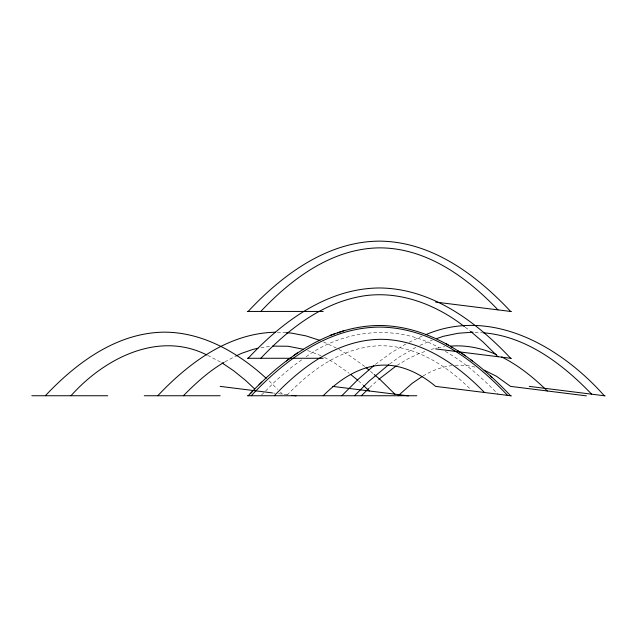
<?xml version="1.0" encoding="UTF-8"?>
<svg xmlns="http://www.w3.org/2000/svg" width="637" height="637" viewBox="0 0 637 637"><rect width="100%" height="100%" fill="white"/><g stroke="black" fill="none" stroke-linecap="round" stroke-linejoin="round"><path stroke-width="0.48" stroke-dasharray="3.19 2.39" d="M261.481 395.075L264.849 391.707M265.525 391.03L275.63 380.934L290.448 368.075L302.933 358.902M287.128 395.075C311.501 369.659 342.921 346.958 379.389 345.787C414.846 344.991 446.577 365.495 470.878 389.613M369.587 387.662L378.091 379.939M375.416 364.412L391.038 352.906L405.809 344.004M389.589 364.061L398.953 357.182L416.391 347.03M224.893 361.864L236.128 355.908M306.102 356.688C344.306 329.249 397.273 323.867 438.686 347.468M397.074 365.359L407.863 358.87L419.48 353.368L425.731 351.21M423.103 375.957C431.814 370.686 441.552 366.864 451.697 365.67M409.177 342.204L422.124 336.137M419.879 345.389L432.3 340.039M260.852 347.667L270.534 346.305M431.098 349.355L436.902 348.089M437.874 347.882L444.65 346.655M455.208 365.28L468.386 365.742L475.409 367.167M475.043 332.283L481.962 332.697M277.334 332.219L286.228 332.753M273.345 393.029L275.128 393.252M278.504 393.674L288.211 394.892M307.623 350.525L321.032 355.733M207.726 355.35L221.19 362.421M323.429 341.894L338.112 348.925M324.48 357.397L334.433 362.875L349.148 373.25M445.271 351.353C465.098 362.541 482.129 377.98 497.975 394.176M338.932 349.41L350.461 356.202L365.28 366.896M465.209 327.179L469.811 330.691M370.471 371.331L373.433 373.863M358.4 380.799L362.756 384.867M269.109 380.95L277.573 389.303M280.399 392.089L282.517 394.176"/><path stroke-width="0.96" d="M248.151 311.437C282.39 274.834 327.139 241.471 379.389 241.128C431.647 241.471 476.388 274.842 510.627 311.445M248.151 358.273C282.39 321.669 327.139 288.306 379.389 287.972C431.647 288.314 476.388 321.685 510.627 358.289M250.198 393.69L252.252 391.628M259.084 384.764L261.823 382.017M248.239 395.744C282.454 359.172 327.171 325.825 379.389 325.491C431.623 325.794 476.309 359.18 510.54 395.744M251.249 395.744C284.707 360.024 328.389 327.498 379.389 327.092C430.341 327.33 474.071 359.73 507.53 395.37M341.83 395.744L358.233 379.27L373.895 365.638M45.346 395.744C76.376 362.756 116.778 332.777 163.932 332.164C202.821 332.044 238.27 352.723 266.21 378.29M157.761 395.744C188.592 363.034 228.572 333.135 275.359 332.235M260.804 311.437C291.834 278.449 332.235 248.47 379.389 247.857C426.328 247.801 466.913 277.206 497.975 309.869M260.804 358.273C288.768 328.756 323.27 301.93 364.571 295.775C400.49 290.687 436.385 304.781 464.429 326.614M354.483 395.744L369.309 380.934L388.809 364.635M274.3 395.744C301.906 366.609 337.674 340.246 379.389 339.33C420.667 338.868 456.801 364.038 484.486 392.488M70.986 395.744C104.022 358.647 158.207 330.436 206.834 354.976M183.4 395.744C195.694 383.219 208.84 371.244 224.065 362.365M361.386 395.744L368.903 388.339M323.182 395.744C338.414 380.584 357.397 367.262 379.389 365.304C400.187 363.504 420.046 373.29 435.597 386.38L511.471 395.864M398.125 395.744L412.179 383.307L422.323 376.419M378.816 379.318L396.238 365.861M286.427 360.956L289.556 358.655M293.458 355.78L297.368 352.906M236.128 355.908L241.495 353.368L253.112 349.355L257.953 348.304M436.934 338.478L443.424 336.288L458.242 333.247L473.068 332.164M330.173 335.325L334.736 333.796M337.467 332.888L343.845 330.746M425.675 334.712C491.629 306.516 560.902 346.775 604.306 395.76M272.469 346.13L287.964 346.233L303.156 349.211M450.463 346.13C466.133 344.856 482.05 348.16 496.334 354.594M247.307 311.437L323.182 311.437M247.307 358.273L323.182 358.273M31.85 395.744L107.725 395.744M144.265 395.744L220.139 395.744M247.307 395.744L416.861 395.744M482.95 332.753C526.122 336.113 562.614 364.006 591.654 394.176M286.228 332.753L291.165 333.047L305.991 335.89L319.885 340.397M435.597 302.073L511.471 311.557M435.597 348.909L511.471 358.392M529.275 386.38L605.15 395.864M586.414 395.864L510.54 386.38L496.486 376.276L484.192 370.161M332.554 386.38L408.428 395.864M220.139 386.38L272.453 392.918M291.937 395.354L296.014 395.864M501.637 356.943C518.717 365.503 533.695 377.637 547.279 390.975M445.828 343.518L448.289 344.999M450.749 346.48L452.389 347.468M458.13 350.931L459.771 351.919M222.026 362.875L233.644 370.758L245.261 380.122L254.696 388.936M461.419 352.906L465.321 355.788M470.791 359.817L472.351 360.964M350.7 374.5L357.668 380.122M470.552 331.328L483.149 342.085L497.975 356.704M366.028 367.533L368.99 370.065M374.174 374.492L380.106 379.556L394.932 394.176M490.498 376.029L491.987 377.327M363.48 385.544L369.293 390.975"/></g></svg>
